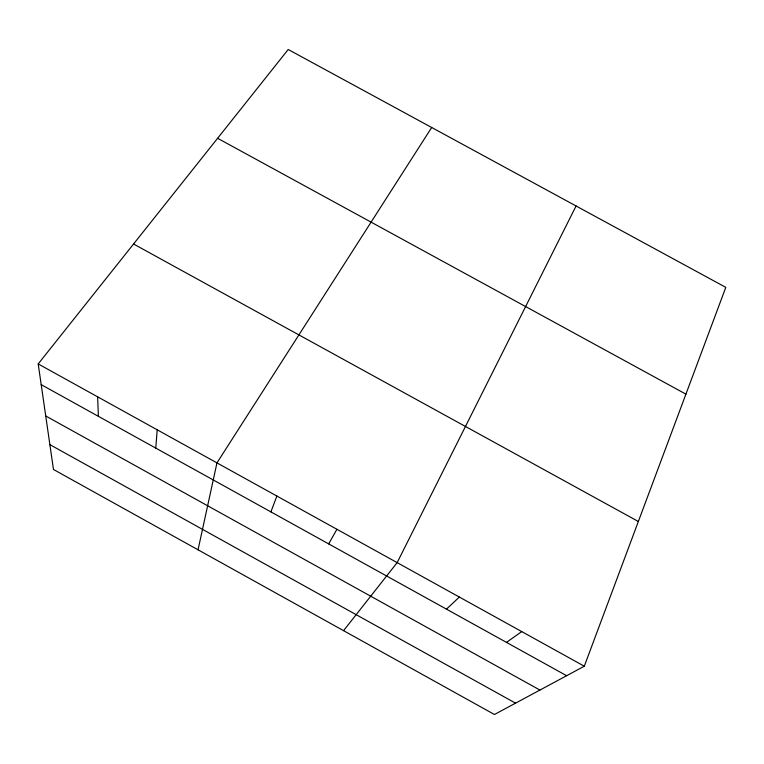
<?xml version="1.0" encoding="UTF-8"?>
<svg xmlns="http://www.w3.org/2000/svg" width="764" height="764" viewBox="0 0 764 764"><rect width="100%" height="100%" fill="white"/><g stroke="black" fill="none" stroke-linecap="round" stroke-linejoin="round"><path stroke-width="1.15" d="M155.751 448.105L157.222 429.817M198.048 549.803L216.966 462.888L431.689 127.492M584.298 666.218L725.8 287.369L288.209 49.498L38.2 363.931L53.47 469.468L494.442 714.502L584.298 666.218L38.2 363.931M270.895 511.89L276.874 496.046M576.075 205.974L397.156 562.619L343.552 630.663M328.682 543.901L336.934 529.29M446.462 609.147L459.365 597.056M506.465 642.381L521.745 631.589M217.616 138.284L685.919 394.148M133.557 244.002L638.351 521.506M41.199 384.645L566.63 675.71M45.735 415.979L539.928 690.054M49.88 444.629L515.547 703.157M97.63 396.831L98.403 416.332"/></g></svg>
